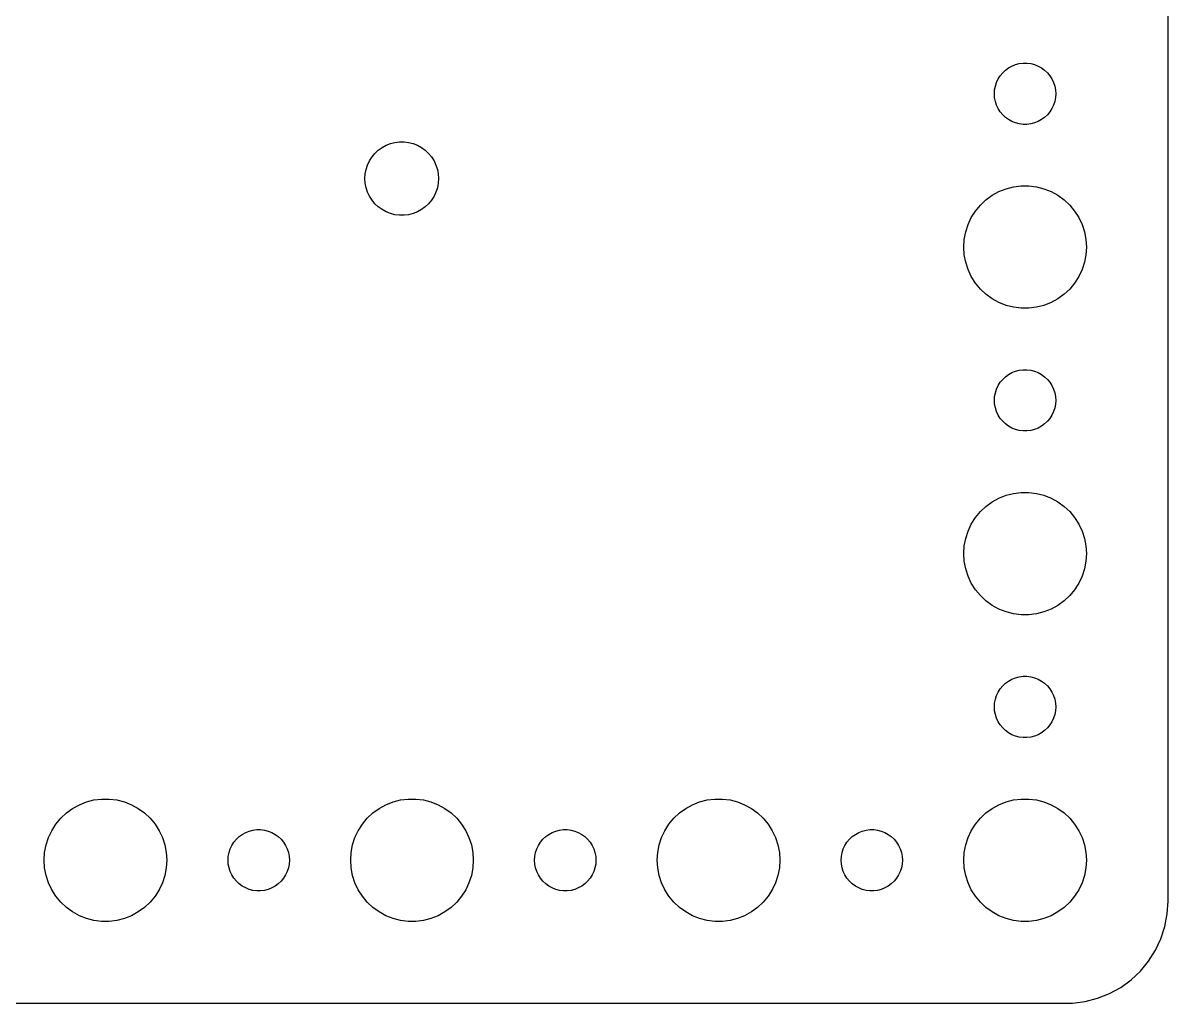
# Model space of a CAD drawing. Header units: metres. Extents: x -52 to 52, y -16 to 166.
# Drawn here: x -4 to 52, y 62 to 110 of the extents above; entities that cross this region are included whole.
import ezdxf

# ---------------------------------------------------------------- set-up
doc = ezdxf.new("R2010")
doc.units = ezdxf.units.M

msp = doc.modelspace()

# ---------------------------------------------------------------- linework, layer by layer
for p, q in [((52, 67), (52, 161)), ((43.9065, 107.527), (44.0439, 107.656)), ((44.0439, 107.656), (44.1963, 107.766)), ((44.1963, 107.766), (44.3613, 107.857)), ((44.3613, 107.857), (44.5365, 107.927)), ((44.5365, 107.927), (44.7189, 107.973)), ((44.7189, 107.973), (44.9058, 107.997)), ((44.9058, 107.997), (45.0942, 107.997)), ((45.0942, 107.997), (45.2811, 107.973)), ((45.2811, 107.973), (45.4635, 107.927)), ((45.4635, 107.927), (45.6387, 107.857)), ((45.6387, 107.857), (45.8037, 107.766)), ((45.8037, 107.766), (45.9561, 107.656)), ((45.9561, 107.656), (46.0934, 107.527)), ((43.5471, 106.873), (43.6053, 107.052)), ((43.6053, 107.052), (43.6855, 107.223)), ((43.6855, 107.223), (43.7865, 107.382)), ((43.7865, 107.382), (43.9065, 107.527)), ((46.0934, 107.527), (46.2135, 107.382)), ((46.2135, 107.382), (46.3145, 107.223)), ((46.3145, 107.223), (46.3947, 107.052)), ((46.3947, 107.052), (46.4529, 106.873)), ((43.5, 106.5), (43.5118, 106.688)), ((43.5118, 106.312), (43.5, 106.5)), ((43.5118, 106.688), (43.5471, 106.873)), ((46.4529, 106.873), (46.4882, 106.688)), ((46.4882, 106.688), (46.5, 106.5)), ((46.5, 106.5), (46.4882, 106.312)), ((43.5471, 106.127), (43.5118, 106.312)), ((43.6053, 105.948), (43.5471, 106.127)), ((43.6855, 105.777), (43.6053, 105.948)), ((46.3947, 105.948), (46.3145, 105.777)), ((46.4529, 106.127), (46.3947, 105.948)), ((46.4882, 106.312), (46.4529, 106.127)), ((43.7865, 105.618), (43.6855, 105.777)), ((43.9065, 105.473), (43.7865, 105.618)), ((44.0439, 105.344), (43.9065, 105.473)), ((46.0934, 105.473), (45.9561, 105.344)), ((46.2135, 105.618), (46.0934, 105.473)), ((46.3145, 105.777), (46.2135, 105.618)), ((44.1963, 105.234), (44.0439, 105.344)), ((44.3613, 105.143), (44.1963, 105.234)), ((44.5365, 105.073), (44.3613, 105.143)), ((44.7189, 105.027), (44.5365, 105.073)), ((44.9058, 105.003), (44.7189, 105.027)), ((45.0942, 105.003), (44.9058, 105.003)), ((45.2811, 105.027), (45.0942, 105.003)), ((45.4635, 105.073), (45.2811, 105.027)), ((45.6387, 105.143), (45.4635, 105.073)), ((45.8037, 105.234), (45.6387, 105.143)), ((45.9561, 105.344), (45.8037, 105.234)), ((13.1879, 103.582), (13.3526, 103.737)), ((13.3526, 103.737), (13.5355, 103.87)), ((13.5355, 103.87), (13.7336, 103.979)), ((13.7336, 103.979), (13.9438, 104.062)), ((13.9438, 104.062), (14.1627, 104.118)), ((14.1627, 104.118), (14.387, 104.146)), ((14.387, 104.146), (14.613, 104.146)), ((14.613, 104.146), (14.8373, 104.118)), ((14.8373, 104.118), (15.0562, 104.062)), ((15.0562, 104.062), (15.2664, 103.979)), ((15.2664, 103.979), (15.4645, 103.87)), ((15.4645, 103.87), (15.6474, 103.737)), ((15.6474, 103.737), (15.8121, 103.582)), ((12.8264, 103.013), (12.9226, 103.217)), ((12.9226, 103.217), (13.0438, 103.408)), ((13.0438, 103.408), (13.1879, 103.582)), ((15.8121, 103.582), (15.9562, 103.408)), ((15.9562, 103.408), (16.0773, 103.217)), ((16.0773, 103.217), (16.1736, 103.013)), ((12.7, 102.35), (12.7142, 102.576)), ((12.7142, 102.576), (12.7565, 102.798)), ((12.7565, 102.798), (12.8264, 103.013)), ((16.1736, 103.013), (16.2434, 102.798)), ((16.2434, 102.798), (16.2858, 102.576)), ((16.2858, 102.576), (16.3, 102.35)), ((12.7142, 102.124), (12.7, 102.35)), ((12.7565, 101.902), (12.7142, 102.124)), ((16.2858, 102.124), (16.2434, 101.902)), ((16.3, 102.35), (16.2858, 102.124)), ((44.4379, 101.947), (44.8116, 101.994)), ((44.8116, 101.994), (45.1884, 101.994)), ((45.1884, 101.994), (45.5621, 101.947)), ((12.8264, 101.687), (12.7565, 101.902)), ((12.9226, 101.483), (12.8264, 101.687)), ((13.0438, 101.292), (12.9226, 101.483)), ((16.0773, 101.483), (15.9562, 101.292)), ((16.1736, 101.687), (16.0773, 101.483)), ((16.2434, 101.902), (16.1736, 101.687)), ((43.0877, 101.312), (43.3925, 101.533)), ((43.3925, 101.533), (43.7227, 101.714)), ((43.7227, 101.714), (44.0729, 101.853)), ((44.0729, 101.853), (44.4379, 101.947)), ((45.5621, 101.947), (45.927, 101.853)), ((45.927, 101.853), (46.2773, 101.714)), ((46.2773, 101.714), (46.6075, 101.533)), ((46.6075, 101.533), (46.9123, 101.312)), ((13.1879, 101.118), (13.0438, 101.292)), ((13.3526, 100.963), (13.1879, 101.118)), ((13.5355, 100.83), (13.3526, 100.963)), ((15.6474, 100.963), (15.4645, 100.83)), ((15.8121, 101.118), (15.6474, 100.963)), ((15.9562, 101.292), (15.8121, 101.118)), ((42.5729, 100.763), (42.8131, 101.054)), ((42.8131, 101.054), (43.0877, 101.312)), ((46.9123, 101.312), (47.1869, 101.054)), ((47.1869, 101.054), (47.427, 100.763)), ((13.7336, 100.721), (13.5355, 100.83)), ((13.9438, 100.638), (13.7336, 100.721)), ((14.1627, 100.582), (13.9438, 100.638)), ((14.387, 100.554), (14.1627, 100.582)), ((14.613, 100.554), (14.387, 100.554)), ((14.8373, 100.582), (14.613, 100.554)), ((15.0562, 100.638), (14.8373, 100.582)), ((15.2664, 100.721), (15.0562, 100.638)), ((15.4645, 100.83), (15.2664, 100.721)), ((42.2107, 100.104), (42.3711, 100.445)), ((42.3711, 100.445), (42.5729, 100.763)), ((47.427, 100.763), (47.6289, 100.445)), ((47.6289, 100.445), (47.7893, 100.104)), ((42.0942, 99.7461), (42.2107, 100.104)), ((47.7893, 100.104), (47.9057, 99.7461)), ((42, 99), (42.0237, 99.376)), ((42.0237, 99.376), (42.0942, 99.7461)), ((47.9057, 99.7461), (47.9763, 99.376)), ((47.9763, 99.376), (48, 99)), ((42.0237, 98.624), (42, 99)), ((48, 99), (47.9763, 98.624)), ((42.0942, 98.2539), (42.0237, 98.624)), ((42.2107, 97.8956), (42.0942, 98.2539)), ((47.9057, 98.2539), (47.7893, 97.8956)), ((47.9763, 98.624), (47.9057, 98.2539)), ((42.3711, 97.5547), (42.2107, 97.8956)), ((42.5729, 97.2366), (42.3711, 97.5547)), ((47.6289, 97.5547), (47.427, 97.2366)), ((47.7893, 97.8956), (47.6289, 97.5547)), ((42.8131, 96.9464), (42.5729, 97.2366)), ((47.427, 97.2366), (47.1869, 96.9464)), ((43.0877, 96.6885), (42.8131, 96.9464)), ((43.3925, 96.467), (43.0877, 96.6885)), ((43.7227, 96.2855), (43.3925, 96.467)), ((46.6075, 96.467), (46.2773, 96.2855)), ((46.9123, 96.6885), (46.6075, 96.467)), ((47.1869, 96.9464), (46.9123, 96.6885)), ((44.0729, 96.1468), (43.7227, 96.2855)), ((44.4379, 96.0531), (44.0729, 96.1468)), ((44.8116, 96.0059), (44.4379, 96.0531)), ((45.1884, 96.0059), (44.8116, 96.0059)), ((45.5621, 96.0531), (45.1884, 96.0059)), ((45.927, 96.1468), (45.5621, 96.0531)), ((46.2773, 96.2855), (45.927, 96.1468)), ((43.7865, 92.3817), (43.9065, 92.5268)), ((43.9065, 92.5268), (44.0439, 92.6558)), ((44.0439, 92.6558), (44.1963, 92.7665)), ((44.1963, 92.7665), (44.3613, 92.8573)), ((44.3613, 92.8573), (44.5365, 92.9266)), ((44.5365, 92.9266), (44.7189, 92.9734)), ((44.7189, 92.9734), (44.9058, 92.997)), ((44.9058, 92.997), (45.0942, 92.997)), ((45.0942, 92.997), (45.2811, 92.9734)), ((45.2811, 92.9734), (45.4635, 92.9266)), ((45.4635, 92.9266), (45.6387, 92.8573)), ((45.6387, 92.8573), (45.8037, 92.7665)), ((45.8037, 92.7665), (45.9561, 92.6558)), ((45.9561, 92.6558), (46.0934, 92.5268)), ((46.0934, 92.5268), (46.2135, 92.3817)), ((43.5471, 91.873), (43.6053, 92.0522)), ((43.6053, 92.0522), (43.6855, 92.2226)), ((43.6855, 92.2226), (43.7865, 92.3817)), ((46.2135, 92.3817), (46.3145, 92.2226)), ((46.3145, 92.2226), (46.3947, 92.0522)), ((46.3947, 92.0522), (46.4529, 91.873)), ((43.5, 91.5), (43.5118, 91.688)), ((43.5118, 91.312), (43.5, 91.5)), ((43.5118, 91.688), (43.5471, 91.873)), ((46.4529, 91.873), (46.4882, 91.688)), ((46.4882, 91.688), (46.5, 91.5)), ((46.5, 91.5), (46.4882, 91.312)), ((43.5471, 91.127), (43.5118, 91.312)), ((43.6053, 90.9478), (43.5471, 91.127)), ((43.6855, 90.7774), (43.6053, 90.9478)), ((46.3947, 90.9478), (46.3145, 90.7774)), ((46.4529, 91.127), (46.3947, 90.9478)), ((46.4882, 91.312), (46.4529, 91.127)), ((43.7865, 90.6183), (43.6855, 90.7774)), ((43.9065, 90.4732), (43.7865, 90.6183)), ((44.0439, 90.3442), (43.9065, 90.4732)), ((44.1963, 90.2335), (44.0439, 90.3442)), ((44.3613, 90.1428), (44.1963, 90.2335)), ((45.8037, 90.2335), (45.6387, 90.1428)), ((45.9561, 90.3442), (45.8037, 90.2335)), ((46.0934, 90.4732), (45.9561, 90.3442)), ((46.2135, 90.6183), (46.0934, 90.4732)), ((46.3145, 90.7774), (46.2135, 90.6183)), ((44.5365, 90.0734), (44.3613, 90.1428)), ((44.7189, 90.0266), (44.5365, 90.0734)), ((44.9058, 90.003), (44.7189, 90.0266)), ((45.0942, 90.003), (44.9058, 90.003)), ((45.2811, 90.0266), (45.0942, 90.003)), ((45.4635, 90.0734), (45.2811, 90.0266)), ((45.6387, 90.1428), (45.4635, 90.0734)), ((44.0729, 86.8532), (44.4379, 86.9469)), ((44.4379, 86.9469), (44.8116, 86.9941)), ((44.8116, 86.9941), (45.1884, 86.9941)), ((45.1884, 86.9941), (45.5621, 86.9469)), ((45.5621, 86.9469), (45.927, 86.8532)), ((42.8131, 86.0536), (43.0877, 86.3116)), ((43.0877, 86.3116), (43.3925, 86.533)), ((43.3925, 86.533), (43.7227, 86.7145)), ((43.7227, 86.7145), (44.0729, 86.8532)), ((45.927, 86.8532), (46.2773, 86.7145)), ((46.2773, 86.7145), (46.6075, 86.533)), ((46.6075, 86.533), (46.9123, 86.3116)), ((46.9123, 86.3116), (47.1869, 86.0536)), ((42.3711, 85.4453), (42.5729, 85.7634)), ((42.5729, 85.7634), (42.8131, 86.0536)), ((47.1869, 86.0536), (47.427, 85.7634)), ((47.427, 85.7634), (47.6289, 85.4453)), ((42.2107, 85.1044), (42.3711, 85.4453)), ((47.6289, 85.4453), (47.7893, 85.1044)), ((42.0237, 84.376), (42.0942, 84.7461)), ((42.0942, 84.7461), (42.2107, 85.1044)), ((47.7893, 85.1044), (47.9057, 84.7461)), ((47.9057, 84.7461), (47.9763, 84.376)), ((42, 84), (42.0237, 84.376)), ((47.9763, 84.376), (48, 84)), ((42.0237, 83.624), (42, 84)), ((42.0942, 83.2539), (42.0237, 83.624)), ((47.9763, 83.624), (47.9057, 83.2539)), ((48, 84), (47.9763, 83.624)), ((42.2107, 82.8956), (42.0942, 83.2539)), ((47.9057, 83.2539), (47.7893, 82.8956)), ((42.3711, 82.5547), (42.2107, 82.8956)), ((42.5729, 82.2366), (42.3711, 82.5547)), ((47.6289, 82.5547), (47.427, 82.2366)), ((47.7893, 82.8956), (47.6289, 82.5547)), ((42.8131, 81.9464), (42.5729, 82.2366)), ((43.0877, 81.6885), (42.8131, 81.9464)), ((47.1869, 81.9464), (46.9123, 81.6885)), ((47.427, 82.2366), (47.1869, 81.9464)), ((43.3925, 81.467), (43.0877, 81.6885)), ((43.7227, 81.2855), (43.3925, 81.467)), ((44.0729, 81.1468), (43.7227, 81.2855)), ((46.2773, 81.2855), (45.927, 81.1468)), ((46.6075, 81.467), (46.2773, 81.2855)), ((46.9123, 81.6885), (46.6075, 81.467)), ((44.4379, 81.0531), (44.0729, 81.1468)), ((44.8116, 81.0059), (44.4379, 81.0531)), ((45.1884, 81.0059), (44.8116, 81.0059)), ((45.5621, 81.0531), (45.1884, 81.0059)), ((45.927, 81.1468), (45.5621, 81.0531)), ((44.3613, 77.8572), (44.5365, 77.9266)), ((44.5365, 77.9266), (44.7189, 77.9734)), ((44.7189, 77.9734), (44.9058, 77.997)), ((44.9058, 77.997), (45.0942, 77.997)), ((45.0942, 77.997), (45.2811, 77.9734)), ((45.2811, 77.9734), (45.4635, 77.9266)), ((45.4635, 77.9266), (45.6387, 77.8572)), ((43.6855, 77.2226), (43.7865, 77.3817)), ((43.7865, 77.3817), (43.9065, 77.5268)), ((43.9065, 77.5268), (44.0439, 77.6558)), ((44.0439, 77.6558), (44.1963, 77.7665)), ((44.1963, 77.7665), (44.3613, 77.8572)), ((45.6387, 77.8572), (45.8037, 77.7665)), ((45.8037, 77.7665), (45.9561, 77.6558)), ((45.9561, 77.6558), (46.0934, 77.5268)), ((46.0934, 77.5268), (46.2135, 77.3817)), ((46.2135, 77.3817), (46.3145, 77.2226)), ((43.5118, 76.688), (43.5471, 76.873)), ((43.5471, 76.873), (43.6053, 77.0522)), ((43.6053, 77.0522), (43.6855, 77.2226)), ((46.3145, 77.2226), (46.3947, 77.0522)), ((46.3947, 77.0522), (46.4529, 76.873)), ((46.4529, 76.873), (46.4882, 76.688)), ((43.5, 76.5), (43.5118, 76.688)), ((43.5118, 76.312), (43.5, 76.5)), ((43.5471, 76.127), (43.5118, 76.312)), ((46.4882, 76.312), (46.4529, 76.127)), ((46.4882, 76.688), (46.5, 76.5)), ((46.5, 76.5), (46.4882, 76.312)), ((43.6053, 75.9478), (43.5471, 76.127)), ((43.6855, 75.7774), (43.6053, 75.9478)), ((43.7865, 75.6183), (43.6855, 75.7774)), ((46.3145, 75.7774), (46.2135, 75.6183)), ((46.3947, 75.9478), (46.3145, 75.7774)), ((46.4529, 76.127), (46.3947, 75.9478)), ((43.9065, 75.4732), (43.7865, 75.6183)), ((44.0439, 75.3442), (43.9065, 75.4732)), ((44.1963, 75.2335), (44.0439, 75.3442)), ((44.3613, 75.1428), (44.1963, 75.2335)), ((44.5365, 75.0734), (44.3613, 75.1428)), ((45.6387, 75.1428), (45.4635, 75.0734)), ((45.8037, 75.2335), (45.6387, 75.1428)), ((45.9561, 75.3442), (45.8037, 75.2335)), ((46.0934, 75.4732), (45.9561, 75.3442)), ((46.2135, 75.6183), (46.0934, 75.4732)), ((44.7189, 75.0266), (44.5365, 75.0734)), ((44.9058, 75.003), (44.7189, 75.0266)), ((45.0942, 75.003), (44.9058, 75.003)), ((45.2811, 75.0266), (45.0942, 75.003)), ((45.4635, 75.0734), (45.2811, 75.0266)), ((-1.27733, 71.7145), (-0.92705, 71.8532)), ((-0.92705, 71.8532), (-0.56213, 71.9469)), ((-0.56213, 71.9469), (-0.18837, 71.9941)), ((-0.18837, 71.9941), (0.18837, 71.9941)), ((0.18837, 71.9941), (0.56213, 71.9469)), ((0.56213, 71.9469), (0.92705, 71.8532)), ((0.92705, 71.8532), (1.27733, 71.7145)), ((13.7227, 71.7145), (14.0729, 71.8532)), ((14.0729, 71.8532), (14.4379, 71.9469)), ((14.4379, 71.9469), (14.8116, 71.9941)), ((14.8116, 71.9941), (15.1884, 71.9941)), ((15.1884, 71.9941), (15.5621, 71.9469)), ((15.5621, 71.9469), (15.927, 71.8532)), ((15.927, 71.8532), (16.2773, 71.7145)), ((28.7227, 71.7145), (29.0729, 71.8532)), ((29.0729, 71.8532), (29.4379, 71.9469)), ((29.4379, 71.9469), (29.8116, 71.9941)), ((29.8116, 71.9941), (30.1884, 71.9941)), ((30.1884, 71.9941), (30.5621, 71.9469)), ((30.5621, 71.9469), (30.927, 71.8532)), ((30.927, 71.8532), (31.2773, 71.7145)), ((43.7227, 71.7145), (44.0729, 71.8532)), ((44.0729, 71.8532), (44.4379, 71.9469)), ((44.4379, 71.9469), (44.8116, 71.9941)), ((44.8116, 71.9941), (45.1884, 71.9941)), ((45.1884, 71.9941), (45.5621, 71.9469)), ((45.5621, 71.9469), (45.927, 71.8532)), ((45.927, 71.8532), (46.2773, 71.7145)), ((-2.1869, 71.0536), (-1.91226, 71.3115)), ((-1.91226, 71.3115), (-1.60747, 71.533)), ((-1.60747, 71.533), (-1.27733, 71.7145)), ((1.27733, 71.7145), (1.60747, 71.533)), ((1.60747, 71.533), (1.91226, 71.3115)), ((1.91226, 71.3115), (2.1869, 71.0536)), ((12.8131, 71.0536), (13.0877, 71.3115)), ((13.0877, 71.3115), (13.3925, 71.533)), ((13.3925, 71.533), (13.7227, 71.7145)), ((16.2773, 71.7145), (16.6075, 71.533)), ((16.6075, 71.533), (16.9123, 71.3115)), ((16.9123, 71.3115), (17.1869, 71.0536)), ((27.8131, 71.0536), (28.0877, 71.3115)), ((28.0877, 71.3115), (28.3925, 71.533)), ((28.3925, 71.533), (28.7227, 71.7145)), ((31.2773, 71.7145), (31.6075, 71.533)), ((31.6075, 71.533), (31.9123, 71.3115)), ((31.9123, 71.3115), (32.1869, 71.0536)), ((42.8131, 71.0536), (43.0877, 71.3115)), ((43.0877, 71.3115), (43.3925, 71.533)), ((43.3925, 71.533), (43.7227, 71.7145)), ((46.2773, 71.7145), (46.6075, 71.533)), ((46.6075, 71.533), (46.9123, 71.3115)), ((46.9123, 71.3115), (47.1869, 71.0536)), ((-2.62891, 70.4453), (-2.42705, 70.7634)), ((-2.42705, 70.7634), (-2.1869, 71.0536)), ((2.1869, 71.0536), (2.42705, 70.7634)), ((2.42705, 70.7634), (2.62891, 70.4453)), ((12.3711, 70.4453), (12.5729, 70.7634)), ((12.5729, 70.7634), (12.8131, 71.0536)), ((17.1869, 71.0536), (17.427, 70.7634)), ((17.427, 70.7634), (17.6289, 70.4453)), ((27.3711, 70.4453), (27.5729, 70.7634)), ((27.5729, 70.7634), (27.8131, 71.0536)), ((32.1869, 71.0536), (32.427, 70.7634)), ((32.427, 70.7634), (32.6289, 70.4453)), ((42.3711, 70.4453), (42.5729, 70.7634)), ((42.5729, 70.7634), (42.8131, 71.0536)), ((47.1869, 71.0536), (47.427, 70.7634)), ((47.427, 70.7634), (47.6289, 70.4453)), ((-2.90575, 69.7461), (-2.78932, 70.1044)), ((-2.78932, 70.1044), (-2.62891, 70.4453)), ((2.62891, 70.4453), (2.78932, 70.1044)), ((2.78932, 70.1044), (2.90575, 69.7461)), ((6.40654, 70.0268), (6.54385, 70.1558)), ((6.54385, 70.1558), (6.69626, 70.2665)), ((6.69626, 70.2665), (6.86133, 70.3572)), ((6.86133, 70.3572), (7.03647, 70.4266)), ((7.03647, 70.4266), (7.21892, 70.4734)), ((7.21892, 70.4734), (7.40581, 70.497)), ((7.40581, 70.497), (7.59418, 70.497)), ((7.59418, 70.497), (7.78107, 70.4734)), ((7.78107, 70.4734), (7.96352, 70.4266)), ((7.96352, 70.4266), (8.13866, 70.3572)), ((8.13866, 70.3572), (8.30373, 70.2665)), ((8.30373, 70.2665), (8.45613, 70.1558)), ((8.45613, 70.1558), (8.59344, 70.0268)), ((12.0942, 69.7461), (12.2107, 70.1044)), ((12.2107, 70.1044), (12.3711, 70.4453)), ((17.6289, 70.4453), (17.7893, 70.1044)), ((17.7893, 70.1044), (17.9057, 69.7461)), ((21.4065, 70.0268), (21.5439, 70.1558)), ((21.5439, 70.1558), (21.6963, 70.2665)), ((21.6963, 70.2665), (21.8613, 70.3572)), ((21.8613, 70.3572), (22.0365, 70.4266)), ((22.0365, 70.4266), (22.2189, 70.4734)), ((22.2189, 70.4734), (22.4058, 70.497)), ((22.4058, 70.497), (22.5942, 70.497)), ((22.5942, 70.497), (22.7811, 70.4734)), ((22.7811, 70.4734), (22.9635, 70.4266)), ((22.9635, 70.4266), (23.1387, 70.3572)), ((23.1387, 70.3572), (23.3037, 70.2665)), ((23.3037, 70.2665), (23.4561, 70.1558)), ((23.4561, 70.1558), (23.5934, 70.0268)), ((27.0942, 69.7461), (27.2107, 70.1044)), ((27.2107, 70.1044), (27.3711, 70.4453)), ((32.6289, 70.4453), (32.7893, 70.1044)), ((32.7893, 70.1044), (32.9057, 69.7461)), ((36.4065, 70.0268), (36.5439, 70.1558)), ((36.5439, 70.1558), (36.6963, 70.2665)), ((36.6963, 70.2665), (36.8613, 70.3572)), ((36.8613, 70.3572), (37.0365, 70.4266)), ((37.0365, 70.4266), (37.2189, 70.4734)), ((37.2189, 70.4734), (37.4058, 70.497)), ((37.4058, 70.497), (37.5942, 70.497)), ((37.5942, 70.497), (37.7811, 70.4734)), ((37.7811, 70.4734), (37.9635, 70.4266)), ((37.9635, 70.4266), (38.1387, 70.3572)), ((38.1387, 70.3572), (38.3037, 70.2665)), ((38.3037, 70.2665), (38.4561, 70.1558)), ((38.4561, 70.1558), (38.5934, 70.0268)), ((42.0942, 69.7461), (42.2107, 70.1044)), ((42.2107, 70.1044), (42.3711, 70.4453)), ((47.6289, 70.4453), (47.7893, 70.1044)), ((47.7893, 70.1044), (47.9057, 69.7461)), ((-2.97633, 69.376), (-2.90575, 69.7461)), ((2.90575, 69.7461), (2.97633, 69.376)), ((6.04712, 69.373), (6.10533, 69.5522)), ((6.10533, 69.5522), (6.18553, 69.7226)), ((6.18553, 69.7226), (6.28647, 69.8817)), ((6.28647, 69.8817), (6.40654, 70.0268)), ((8.59344, 70.0268), (8.71352, 69.8817)), ((8.71352, 69.8817), (8.81445, 69.7226)), ((8.81445, 69.7226), (8.89465, 69.5522)), ((8.89465, 69.5522), (8.95287, 69.373)), ((12.0237, 69.376), (12.0942, 69.7461)), ((17.9057, 69.7461), (17.9763, 69.376)), ((21.0471, 69.373), (21.1053, 69.5522)), ((21.1053, 69.5522), (21.1855, 69.7226)), ((21.1855, 69.7226), (21.2865, 69.8817)), ((21.2865, 69.8817), (21.4065, 70.0268)), ((23.5934, 70.0268), (23.7135, 69.8817)), ((23.7135, 69.8817), (23.8145, 69.7226)), ((23.8145, 69.7226), (23.8947, 69.5522)), ((23.8947, 69.5522), (23.9529, 69.373)), ((27.0237, 69.376), (27.0942, 69.7461)), ((32.9057, 69.7461), (32.9763, 69.376)), ((36.0471, 69.373), (36.1053, 69.5522)), ((36.1053, 69.5522), (36.1855, 69.7226)), ((36.1855, 69.7226), (36.2865, 69.8817)), ((36.2865, 69.8817), (36.4065, 70.0268)), ((38.5934, 70.0268), (38.7135, 69.8817)), ((38.7135, 69.8817), (38.8145, 69.7226)), ((38.8145, 69.7226), (38.8947, 69.5522)), ((38.8947, 69.5522), (38.9529, 69.373)), ((42.0237, 69.376), (42.0942, 69.7461)), ((47.9057, 69.7461), (47.9763, 69.376)), ((-3, 69), (-2.97633, 69.376)), ((-2.97633, 68.624), (-3, 69)), ((2.97633, 69.376), (3, 69)), ((3, 69), (2.97633, 68.624)), ((6, 69), (6.01183, 69.188)), ((6.01183, 68.812), (6, 69)), ((6.01183, 69.188), (6.04712, 69.373)), ((8.95287, 69.373), (8.98816, 69.188)), ((8.98816, 69.188), (9, 69)), ((9, 69), (8.98816, 68.812)), ((12, 69), (12.0237, 69.376)), ((12.0237, 68.624), (12, 69)), ((17.9763, 69.376), (18, 69)), ((18, 69), (17.9763, 68.624)), ((21, 69), (21.0118, 69.188)), ((21.0118, 68.812), (21, 69)), ((21.0118, 69.188), (21.0471, 69.373)), ((23.9529, 69.373), (23.9882, 69.188)), ((23.9882, 69.188), (24, 69)), ((24, 69), (23.9882, 68.812)), ((27, 69), (27.0237, 69.376)), ((27.0237, 68.624), (27, 69)), ((32.9763, 69.376), (33, 69)), ((33, 69), (32.9763, 68.624)), ((36, 69), (36.0118, 69.188)), ((36.0118, 68.812), (36, 69)), ((36.0118, 69.188), (36.0471, 69.373)), ((38.9529, 69.373), (38.9882, 69.188)), ((38.9882, 69.188), (39, 69)), ((39, 69), (38.9882, 68.812)), ((42, 69), (42.0237, 69.376)), ((42.0237, 68.624), (42, 69)), ((47.9763, 69.376), (48, 69)), ((48, 69), (47.9763, 68.624)), ((-2.90575, 68.2539), (-2.97633, 68.624)), ((2.97633, 68.624), (2.90575, 68.2539)), ((6.04712, 68.627), (6.01183, 68.812)), ((6.10533, 68.4478), (6.04712, 68.627)), ((6.18553, 68.2774), (6.10533, 68.4478)), ((8.89465, 68.4478), (8.81445, 68.2774)), ((8.95287, 68.627), (8.89465, 68.4478)), ((8.98816, 68.812), (8.95287, 68.627)), ((12.0942, 68.2539), (12.0237, 68.624)), ((17.9763, 68.624), (17.9057, 68.2539)), ((21.0471, 68.627), (21.0118, 68.812)), ((21.1053, 68.4478), (21.0471, 68.627)), ((21.1855, 68.2774), (21.1053, 68.4478)), ((23.8947, 68.4478), (23.8145, 68.2774)), ((23.9529, 68.627), (23.8947, 68.4478)), ((23.9882, 68.812), (23.9529, 68.627)), ((27.0942, 68.2539), (27.0237, 68.624)), ((32.9763, 68.624), (32.9057, 68.2539)), ((36.0471, 68.627), (36.0118, 68.812)), ((36.1053, 68.4478), (36.0471, 68.627)), ((36.1855, 68.2774), (36.1053, 68.4478)), ((38.8947, 68.4478), (38.8145, 68.2774)), ((38.9529, 68.627), (38.8947, 68.4478)), ((38.9882, 68.812), (38.9529, 68.627)), ((42.0942, 68.2539), (42.0237, 68.624)), ((47.9763, 68.624), (47.9057, 68.2539)), ((-2.78932, 67.8956), (-2.90575, 68.2539)), ((-2.62891, 67.5547), (-2.78932, 67.8956)), ((2.78932, 67.8956), (2.62891, 67.5547)), ((2.90575, 68.2539), (2.78932, 67.8956)), ((6.28647, 68.1183), (6.18553, 68.2774)), ((6.40654, 67.9732), (6.28647, 68.1183)), ((6.54385, 67.8442), (6.40654, 67.9732)), ((6.69626, 67.7335), (6.54385, 67.8442)), ((8.45613, 67.8442), (8.30373, 67.7335)), ((8.59344, 67.9732), (8.45613, 67.8442)), ((8.71352, 68.1183), (8.59344, 67.9732)), ((8.81445, 68.2774), (8.71352, 68.1183)), ((12.2107, 67.8956), (12.0942, 68.2539)), ((12.3711, 67.5547), (12.2107, 67.8956)), ((17.7893, 67.8956), (17.6289, 67.5547)), ((17.9057, 68.2539), (17.7893, 67.8956)), ((21.2865, 68.1183), (21.1855, 68.2774)), ((21.4065, 67.9732), (21.2865, 68.1183)), ((21.5439, 67.8442), (21.4065, 67.9732)), ((21.6963, 67.7335), (21.5439, 67.8442)), ((23.4561, 67.8442), (23.3037, 67.7335)), ((23.5934, 67.9732), (23.4561, 67.8442)), ((23.7135, 68.1183), (23.5934, 67.9732)), ((23.8145, 68.2774), (23.7135, 68.1183)), ((27.2107, 67.8956), (27.0942, 68.2539)), ((27.3711, 67.5547), (27.2107, 67.8956)), ((32.7893, 67.8956), (32.6289, 67.5547)), ((32.9057, 68.2539), (32.7893, 67.8956)), ((36.2865, 68.1183), (36.1855, 68.2774)), ((36.4065, 67.9732), (36.2865, 68.1183)), ((36.5439, 67.8442), (36.4065, 67.9732)), ((36.6963, 67.7335), (36.5439, 67.8442)), ((38.4561, 67.8442), (38.3037, 67.7335)), ((38.5934, 67.9732), (38.4561, 67.8442)), ((38.7135, 68.1183), (38.5934, 67.9732)), ((38.8145, 68.2774), (38.7135, 68.1183)), ((42.2107, 67.8956), (42.0942, 68.2539)), ((42.3711, 67.5547), (42.2107, 67.8956)), ((47.7893, 67.8956), (47.6289, 67.5547)), ((47.9057, 68.2539), (47.7893, 67.8956)), ((-2.42705, 67.2366), (-2.62891, 67.5547)), ((2.62891, 67.5547), (2.42705, 67.2366)), ((6.86133, 67.6428), (6.69626, 67.7335)), ((7.03647, 67.5734), (6.86133, 67.6428)), ((7.21892, 67.5266), (7.03647, 67.5734)), ((7.40581, 67.503), (7.21892, 67.5266)), ((7.59418, 67.503), (7.40581, 67.503)), ((7.78107, 67.5266), (7.59418, 67.503)), ((7.96352, 67.5734), (7.78107, 67.5266)), ((8.13866, 67.6428), (7.96352, 67.5734)), ((8.30373, 67.7335), (8.13866, 67.6428)), ((12.5729, 67.2366), (12.3711, 67.5547)), ((17.6289, 67.5547), (17.427, 67.2366)), ((21.8613, 67.6428), (21.6963, 67.7335)), ((22.0365, 67.5734), (21.8613, 67.6428)), ((22.2189, 67.5266), (22.0365, 67.5734)), ((22.4058, 67.503), (22.2189, 67.5266)), ((22.5942, 67.503), (22.4058, 67.503)), ((22.7811, 67.5266), (22.5942, 67.503)), ((22.9635, 67.5734), (22.7811, 67.5266)), ((23.1387, 67.6428), (22.9635, 67.5734)), ((23.3037, 67.7335), (23.1387, 67.6428)), ((27.5729, 67.2366), (27.3711, 67.5547)), ((32.6289, 67.5547), (32.427, 67.2366)), ((36.8613, 67.6428), (36.6963, 67.7335)), ((37.0365, 67.5734), (36.8613, 67.6428)), ((37.2189, 67.5266), (37.0365, 67.5734)), ((37.4058, 67.503), (37.2189, 67.5266)), ((37.5942, 67.503), (37.4058, 67.503)), ((37.7811, 67.5266), (37.5942, 67.503)), ((37.9635, 67.5734), (37.7811, 67.5266)), ((38.1387, 67.6428), (37.9635, 67.5734)), ((38.3037, 67.7335), (38.1387, 67.6428)), ((42.5729, 67.2366), (42.3711, 67.5547)), ((47.6289, 67.5547), (47.427, 67.2366)), ((-2.1869, 66.9464), (-2.42705, 67.2366)), ((-1.91226, 66.6885), (-2.1869, 66.9464)), ((-1.60747, 66.467), (-1.91226, 66.6885)), ((1.91226, 66.6885), (1.60747, 66.467)), ((2.1869, 66.9464), (1.91226, 66.6885)), ((2.42705, 67.2366), (2.1869, 66.9464)), ((12.8131, 66.9464), (12.5729, 67.2366)), ((13.0877, 66.6885), (12.8131, 66.9464)), ((13.3925, 66.467), (13.0877, 66.6885)), ((16.9123, 66.6885), (16.6075, 66.467)), ((17.1869, 66.9464), (16.9123, 66.6885)), ((17.427, 67.2366), (17.1869, 66.9464)), ((27.8131, 66.9464), (27.5729, 67.2366)), ((28.0877, 66.6885), (27.8131, 66.9464)), ((28.3925, 66.467), (28.0877, 66.6885)), ((31.9123, 66.6885), (31.6075, 66.467)), ((32.1869, 66.9464), (31.9123, 66.6885)), ((32.427, 67.2366), (32.1869, 66.9464)), ((42.8131, 66.9464), (42.5729, 67.2366)), ((43.0877, 66.6885), (42.8131, 66.9464)), ((43.3925, 66.467), (43.0877, 66.6885)), ((46.9123, 66.6885), (46.6075, 66.467)), ((47.1869, 66.9464), (46.9123, 66.6885)), ((47.427, 67.2366), (47.1869, 66.9464)), ((51.9606, 66.3733), (52, 67)), ((-1.27733, 66.2855), (-1.60747, 66.467)), ((-0.92705, 66.1468), (-1.27733, 66.2855)), ((-0.56213, 66.0531), (-0.92705, 66.1468)), ((0.92705, 66.1468), (0.56213, 66.0531)), ((1.27733, 66.2855), (0.92705, 66.1468)), ((1.60747, 66.467), (1.27733, 66.2855)), ((13.7227, 66.2855), (13.3925, 66.467)), ((14.0729, 66.1468), (13.7227, 66.2855)), ((14.4379, 66.0531), (14.0729, 66.1468)), ((15.927, 66.1468), (15.5621, 66.0531)), ((16.2773, 66.2855), (15.927, 66.1468)), ((16.6075, 66.467), (16.2773, 66.2855)), ((28.7227, 66.2855), (28.3925, 66.467)), ((29.0729, 66.1468), (28.7227, 66.2855)), ((29.4379, 66.0531), (29.0729, 66.1468)), ((30.927, 66.1468), (30.5621, 66.0531)), ((31.2773, 66.2855), (30.927, 66.1468)), ((31.6075, 66.467), (31.2773, 66.2855)), ((43.7227, 66.2855), (43.3925, 66.467)), ((44.0729, 66.1468), (43.7227, 66.2855)), ((44.4379, 66.0531), (44.0729, 66.1468)), ((45.927, 66.1468), (45.5621, 66.0531)), ((46.2773, 66.2855), (45.927, 66.1468)), ((46.6075, 66.467), (46.2773, 66.2855)), ((51.8429, 65.7566), (51.9606, 66.3733)), ((-0.18837, 66.0059), (-0.56213, 66.0531)), ((0.18837, 66.0059), (-0.18837, 66.0059)), ((0.56213, 66.0531), (0.18837, 66.0059)), ((14.8116, 66.0059), (14.4379, 66.0531)), ((15.1884, 66.0059), (14.8116, 66.0059)), ((15.5621, 66.0531), (15.1884, 66.0059)), ((29.8116, 66.0059), (29.4379, 66.0531)), ((30.1884, 66.0059), (29.8116, 66.0059)), ((30.5621, 66.0531), (30.1884, 66.0059)), ((44.8116, 66.0059), (44.4379, 66.0531)), ((45.1884, 66.0059), (44.8116, 66.0059)), ((45.5621, 66.0531), (45.1884, 66.0059)), ((51.6489, 65.1594), (51.8429, 65.7566)), ((51.3815, 64.5912), (51.6489, 65.1594)), ((51.0451, 64.0611), (51.3815, 64.5912)), ((50.6448, 63.5773), (51.0451, 64.0611)), ((50.1871, 63.1474), (50.6448, 63.5773)), ((49.1289, 62.4759), (49.6791, 62.7784)), ((49.6791, 62.7784), (50.1871, 63.1474)), ((47.9369, 62.0886), (48.5451, 62.2447)), ((48.5451, 62.2447), (49.1289, 62.4759)), ((-47.3139, 62.0099), (47.3139, 62.0099)), ((47.3139, 62.0099), (47.9369, 62.0886))]:
    msp.add_line(p, q)

doc.saveas('drawing.dxf')
